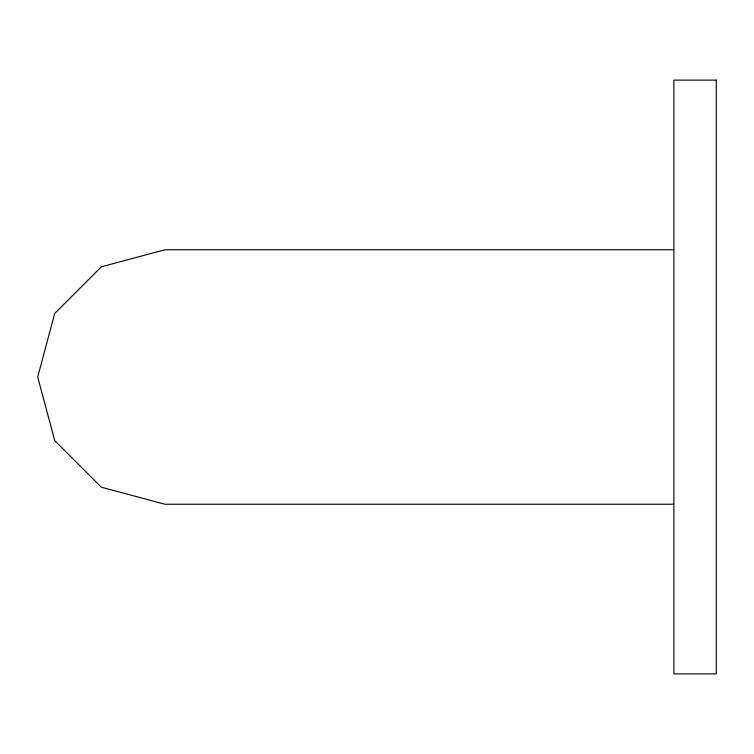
<?xml version="1.0" encoding="UTF-8"?>
<svg xmlns="http://www.w3.org/2000/svg" width="754" height="754" viewBox="0 0 754 754"><rect width="100%" height="100%" fill="white"/><g stroke="black" fill="none" stroke-linecap="round" stroke-linejoin="round"><path stroke-width="1.13" d="M673.888 249.762L164.938 249.762L101.319 266.812L54.75 313.381L37.7 377L54.75 440.619L101.319 487.188L164.938 504.238L673.888 504.238M716.3 80.112L673.888 80.112L673.888 673.888L716.3 673.888L716.3 80.112"/></g></svg>
